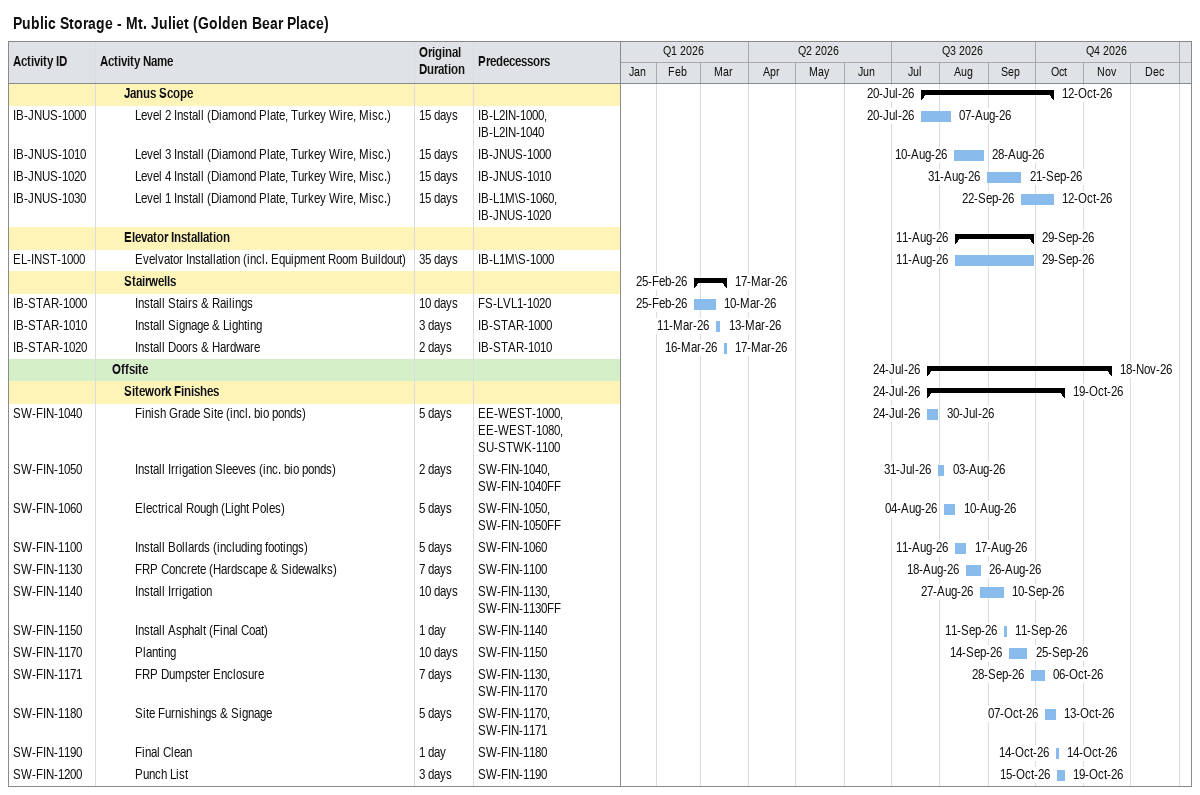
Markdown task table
Public Storage - Mt. Juliet (Golden Bear Place)

| ID | Level | Task | Original duration | Start | Finish | Predecessors |
|---|---|---|---|---|---|---|
|  | 3 | **Janus Scope** |  | 2026-07-20 | 2026-10-12 |  |
| IB-JNUS-1000 | 4 | Level 2 Install (Diamond Plate, Turkey Wire, Misc.) | 15d | 2026-07-20 | 2026-08-07 | IB-L2IN-1000, IB-L2IN-1040 |
| IB-JNUS-1010 | 4 | Level 3 Install (Diamond Plate, Turkey Wire, Misc.) | 15d | 2026-08-10 | 2026-08-28 | IB-JNUS-1000 |
| IB-JNUS-1020 | 4 | Level 4 Install (Diamond Plate, Turkey Wire, Misc.) | 15d | 2026-08-31 | 2026-09-21 | IB-JNUS-1010 |
| IB-JNUS-1030 | 4 | Level 1 Install (Diamond Plate, Turkey Wire, Misc.) | 15d | 2026-09-22 | 2026-10-12 | IB-L1M\S-1060, IB-JNUS-1020 |
|  | 3 | **Elevator Installation** |  | 2026-08-11 | 2026-09-29 |  |
| EL-INST-1000 | 4 | Evelvator Installation (incl. Equipment Room Buildout) | 35d | 2026-08-11 | 2026-09-29 | IB-L1M\S-1000 |
|  | 3 | **Stairwells** |  | 2026-02-25 | 2026-03-17 |  |
| IB-STAR-1000 | 4 | Install Stairs & Railings | 10d | 2026-02-25 | 2026-03-10 | FS-LVL1-1020 |
| IB-STAR-1010 | 4 | Install Signage & Lighting | 3d | 2026-03-11 | 2026-03-13 | IB-STAR-1000 |
| IB-STAR-1020 | 4 | Install Doors & Hardware | 2d | 2026-03-16 | 2026-03-17 | IB-STAR-1010 |
|  | 2 | **Offsite** |  | 2026-07-24 | 2026-11-18 |  |
|  | 3 | **Sitework Finishes** |  | 2026-07-24 | 2026-10-19 |  |
| SW-FIN-1040 | 4 | Finish Grade Site (incl. bio ponds) | 5d | 2026-07-24 | 2026-07-30 | EE-WEST-1000, EE-WEST-1080, SU-STWK-1100 |
| SW-FIN-1050 | 4 | Install Irrigation Sleeves (inc. bio ponds) | 2d | 2026-07-31 | 2026-08-03 | SW-FIN-1040, SW-FIN-1040FF |
| SW-FIN-1060 | 4 | Electrical Rough (Light Poles) | 5d | 2026-08-04 | 2026-08-10 | SW-FIN-1050, SW-FIN-1050FF |
| SW-FIN-1100 | 4 | Install Bollards (including footings) | 5d | 2026-08-11 | 2026-08-17 | SW-FIN-1060 |
| SW-FIN-1130 | 4 | FRP Concrete (Hardscape & Sidewalks) | 7d | 2026-08-18 | 2026-08-26 | SW-FIN-1100 |
| SW-FIN-1140 | 4 | Install Irrigation | 10d | 2026-08-27 | 2026-09-10 | SW-FIN-1130, SW-FIN-1130FF |
| SW-FIN-1150 | 4 | Install Asphalt (Final Coat) | 1d | 2026-09-11 | 2026-09-11 | SW-FIN-1140 |
| SW-FIN-1170 | 4 | Planting | 10d | 2026-09-14 | 2026-09-25 | SW-FIN-1150 |
| SW-FIN-1171 | 4 | FRP Dumpster Enclosure | 7d | 2026-09-28 | 2026-10-06 | SW-FIN-1130, SW-FIN-1170 |
| SW-FIN-1180 | 4 | Site Furnishings & Signage | 5d | 2026-10-07 | 2026-10-13 | SW-FIN-1170, SW-FIN-1171 |
| SW-FIN-1190 | 4 | Final Clean | 1d | 2026-10-14 | 2026-10-14 | SW-FIN-1180 |
| SW-FIN-1200 | 4 | Punch List | 3d | 2026-10-15 | 2026-10-19 | SW-FIN-1190 |
